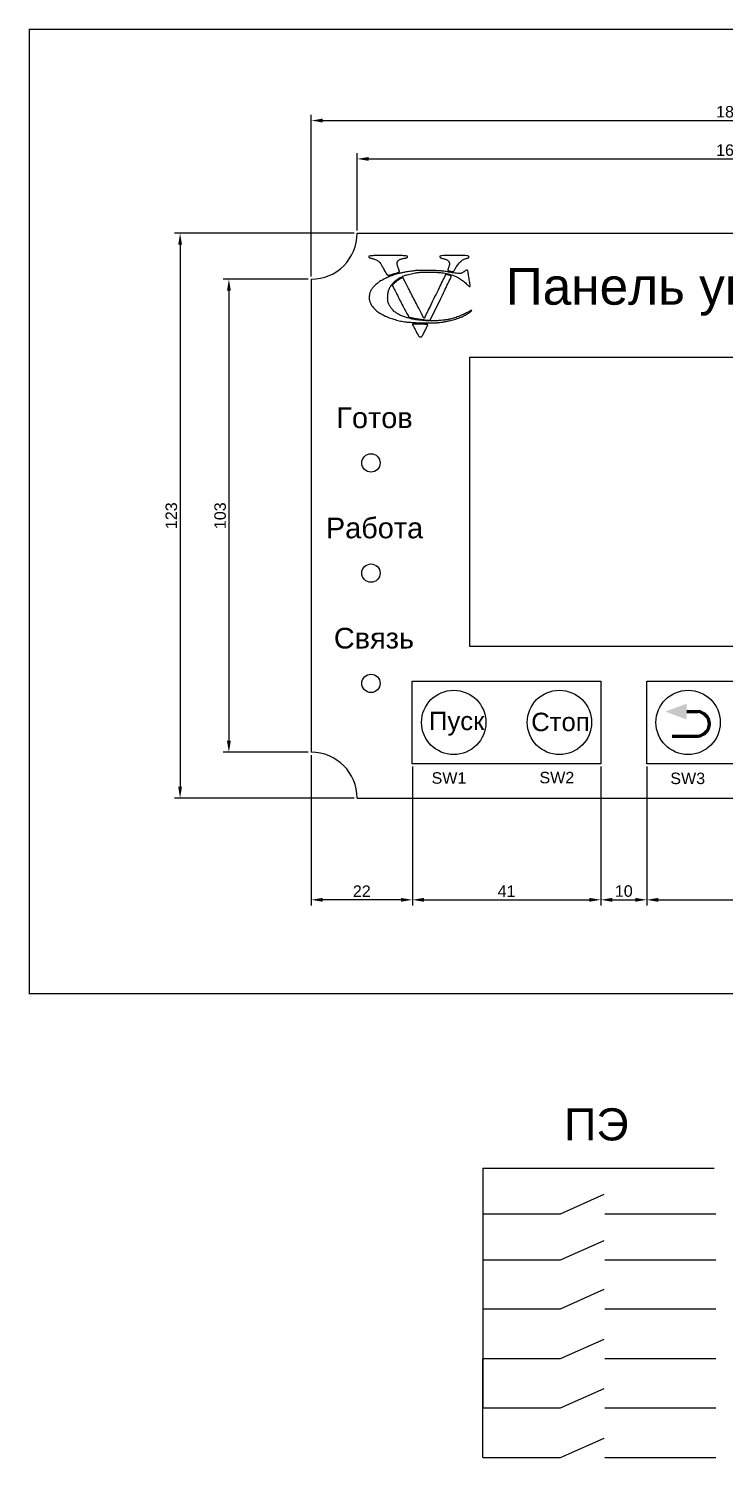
# Model space of a CAD drawing. Header units: millimetres. Extents: x 581 to 3447, y 885 to 2081.
# Drawn here: x 922.8 to 1074.4, y 884.9 to 1196 of the extents above; entities that cross this region are included whole.
import ezdxf

# ---------------------------------------------------------------- set-up
doc = ezdxf.new("R2010")
doc.units = ezdxf.units.MM
doc.layers.get('0').update_dxf_attribs({"lineweight": 30})
doc.layers.get('Defpoints').update_dxf_attribs({"lineweight": 15})
doc.layers.add('пленочная клавиатура', color=90, linetype='Continuous', lineweight=30)
doc.layers.add('размеры пленочная', color=112, linetype='Continuous', lineweight=15)
doc.styles.get("Standard").update_dxf_attribs({"font": 'arial.ttf'})
doc.dimstyles.new('ISO-25', dxfattribs={"dimtxt": 2.5, "dimasz": 2.5, "dimexe": 1.25, "dimexo": 0.625, "dimtad": 1, "dimtxsty": 'Standard', "dimcen": 2.5, "dimadec": 0, "dimazin": 0, "dimtfac": 1, "dimtmove": 0, "dimatfit": 3, "dimfxl": 1, "dimarcsym": 0})

# ---------------------------------------------------------------- blocks, each defined once
blk = doc.blocks.new('*D194')
at = {"layer": 'Defpoints', "color": 0, "transparency": 16777216}
for p in [(1156.3, 1167.67), (994.3, 1151.47), (1156.3, 1151.47)]:
    blk.add_point(p, dxfattribs=at)
at = {"layer": 'размеры пленочная', "color": 0, "lineweight": -2, "transparency": 16777216}
for p, q in [((994.3, 1152.09), (994.3, 1168.92)), ((996.8, 1167.67), (1153.8, 1167.67)), ((1156.3, 1152.09), (1156.3, 1168.92))]:
    blk.add_line(p, q, dxfattribs=at)
at = {"layer": 'размеры пленочная', "color": 0, "transparency": 16777216}
for points in [[(996.8, 1168.09), (996.8, 1167.25), (994.3, 1167.67)], [(1153.8, 1168.09), (1153.8, 1167.25), (1156.3, 1167.67)]]:
    blk.add_solid(points, dxfattribs=at)
at = {"layer": 'размеры пленочная', "color": 0, "transparency": 16777216, "insert": (1075.3, 1169.57), "char_height": 2.5, "attachment_point": 5}
blk.add_mtext('162', dxfattribs=at)
blk = doc.blocks.new('*D195')
at = {"layer": 'Defpoints', "color": 0, "transparency": 16777216}
for p in [(1166.3, 1176.02), (984.3, 1141.47), (1166.3, 1141.47)]:
    blk.add_point(p, dxfattribs=at)
at = {"layer": 'размеры пленочная', "color": 0, "lineweight": -2, "transparency": 16777216}
for p, q in [((984.3, 1142.09), (984.3, 1177.27)), ((1166.3, 1142.09), (1166.3, 1177.27)), ((986.8, 1176.02), (1163.8, 1176.02))]:
    blk.add_line(p, q, dxfattribs=at)
at = {"layer": 'размеры пленочная', "color": 0, "transparency": 16777216}
for points in [[(986.8, 1176.44), (986.8, 1175.6), (984.3, 1176.02)], [(1163.8, 1176.44), (1163.8, 1175.6), (1166.3, 1176.02)]]:
    blk.add_solid(points, dxfattribs=at)
at = {"layer": 'размеры пленочная', "color": 0, "transparency": 16777216, "insert": (1075.3, 1177.92), "char_height": 2.5, "attachment_point": 5}
blk.add_mtext('182', dxfattribs=at)
blk = doc.blocks.new('*D196')
at = {"layer": 'Defpoints', "color": 0, "transparency": 16777216}
for p in [(984.3, 1141.47), (966.39, 1038.47), (984.3, 1038.47)]:
    blk.add_point(p, dxfattribs=at)
at = {"layer": 'размеры пленочная', "color": 0, "lineweight": -2, "transparency": 16777216}
for p, q in [((983.67, 1141.47), (965.14, 1141.47)), ((966.39, 1138.97), (966.39, 1040.97)), ((983.67, 1038.47), (965.14, 1038.47))]:
    blk.add_line(p, q, dxfattribs=at)
at = {"layer": 'размеры пленочная', "color": 0, "transparency": 16777216}
for points in [[(965.97, 1138.97), (966.81, 1138.97), (966.39, 1141.47)], [(965.97, 1040.97), (966.81, 1040.97), (966.39, 1038.47)]]:
    blk.add_solid(points, dxfattribs=at)
at = {"layer": 'размеры пленочная', "color": 0, "transparency": 16777216, "insert": (964.49, 1089.97), "char_height": 2.5, "attachment_point": 5, "rotation": 90}
blk.add_mtext('103', dxfattribs=at)
blk = doc.blocks.new('*D197')
at = {"layer": 'Defpoints', "color": 0, "transparency": 16777216}
for p in [(994.3, 1151.47), (955.77, 1028.47), (994.3, 1028.47)]:
    blk.add_point(p, dxfattribs=at)
at = {"layer": 'размеры пленочная', "color": 0, "lineweight": -2, "transparency": 16777216}
for p, q in [((993.67, 1151.47), (954.52, 1151.47)), ((955.77, 1148.97), (955.77, 1030.97)), ((993.67, 1028.47), (954.52, 1028.47))]:
    blk.add_line(p, q, dxfattribs=at)
at = {"layer": 'размеры пленочная', "color": 0, "transparency": 16777216}
for points in [[(955.36, 1148.97), (956.19, 1148.97), (955.77, 1151.47)], [(955.36, 1030.97), (956.19, 1030.97), (955.77, 1028.47)]]:
    blk.add_solid(points, dxfattribs=at)
at = {"layer": 'размеры пленочная', "color": 0, "transparency": 16777216, "insert": (953.87, 1089.97), "char_height": 2.5, "attachment_point": 5, "rotation": 90}
blk.add_mtext('123', dxfattribs=at)
blk = doc.blocks.new('*D198')
at = {"layer": 'Defpoints', "color": 0, "transparency": 16777216}
for p in [(984.3, 1038.47), (1006.3, 1035.97), (984.3, 1006.33)]:
    blk.add_point(p, dxfattribs=at)
at = {"layer": 'размеры пленочная', "color": 0, "lineweight": -2, "transparency": 16777216}
for p, q in [((984.3, 1037.84), (984.3, 1005.08)), ((1006.3, 1035.34), (1006.3, 1005.08)), ((1003.8, 1006.33), (986.8, 1006.33))]:
    blk.add_line(p, q, dxfattribs=at)
at = {"layer": 'размеры пленочная', "color": 0, "transparency": 16777216}
for points in [[(986.8, 1006.75), (986.8, 1005.91), (984.3, 1006.33)], [(1003.8, 1006.75), (1003.8, 1005.91), (1006.3, 1006.33)]]:
    blk.add_solid(points, dxfattribs=at)
at = {"layer": 'размеры пленочная', "color": 0, "transparency": 16777216, "insert": (995.3, 1008.21), "char_height": 2.5, "attachment_point": 5}
blk.add_mtext('22', dxfattribs=at)
blk = doc.blocks.new('*D199')
at = {"layer": 'Defpoints', "color": 0, "transparency": 16777216}
for p in [(1006.3, 1035.97), (1047.3, 1035.97), (1047.3, 1006.33)]:
    blk.add_point(p, dxfattribs=at)
at = {"layer": 'размеры пленочная', "color": 0, "lineweight": -2, "transparency": 16777216}
for p, q in [((1006.3, 1035.34), (1006.3, 1005.08)), ((1047.3, 1035.34), (1047.3, 1005.08)), ((1008.8, 1006.33), (1044.8, 1006.33))]:
    blk.add_line(p, q, dxfattribs=at)
at = {"layer": 'размеры пленочная', "color": 0, "transparency": 16777216}
for points in [[(1008.8, 1006.75), (1008.8, 1005.91), (1006.3, 1006.33)], [(1044.8, 1006.75), (1044.8, 1005.91), (1047.3, 1006.33)]]:
    blk.add_solid(points, dxfattribs=at)
at = {"layer": 'размеры пленочная', "color": 0, "transparency": 16777216, "insert": (1026.8, 1008.21), "char_height": 2.5, "attachment_point": 5}
blk.add_mtext('41', dxfattribs=at)
blk = doc.blocks.new('*D200')
at = {"layer": 'Defpoints', "color": 0, "transparency": 16777216}
for p in [(1047.3, 1035.97), (1057.3, 1035.97), (1057.3, 1006.33)]:
    blk.add_point(p, dxfattribs=at)
at = {"layer": 'размеры пленочная', "color": 0, "lineweight": -2, "transparency": 16777216}
for p, q in [((1047.3, 1035.34), (1047.3, 1005.08)), ((1057.3, 1035.34), (1057.3, 1005.08)), ((1049.8, 1006.33), (1054.8, 1006.33))]:
    blk.add_line(p, q, dxfattribs=at)
at = {"layer": 'размеры пленочная', "color": 0, "transparency": 16777216}
for points in [[(1049.8, 1006.75), (1049.8, 1005.91), (1047.3, 1006.33)], [(1054.8, 1006.75), (1054.8, 1005.91), (1057.3, 1006.33)]]:
    blk.add_solid(points, dxfattribs=at)
at = {"layer": 'размеры пленочная', "color": 0, "transparency": 16777216, "insert": (1052.3, 1008.23), "char_height": 2.5, "attachment_point": 5}
blk.add_mtext('10', dxfattribs=at)
blk = doc.blocks.new('*D201')
at = {"layer": 'Defpoints', "color": 0, "transparency": 16777216}
for p in [(1057.3, 1035.97), (1144.3, 1035.97), (1144.3, 1006.33)]:
    blk.add_point(p, dxfattribs=at)
at = {"layer": 'размеры пленочная', "color": 0, "lineweight": -2, "transparency": 16777216}
for p, q in [((1057.3, 1035.34), (1057.3, 1005.08)), ((1144.3, 1035.34), (1144.3, 1005.08)), ((1059.8, 1006.33), (1141.8, 1006.33))]:
    blk.add_line(p, q, dxfattribs=at)
at = {"layer": 'размеры пленочная', "color": 0, "transparency": 16777216}
for points in [[(1059.8, 1006.75), (1059.8, 1005.91), (1057.3, 1006.33)], [(1141.8, 1006.75), (1141.8, 1005.91), (1144.3, 1006.33)]]:
    blk.add_solid(points, dxfattribs=at)
at = {"layer": 'размеры пленочная', "color": 0, "transparency": 16777216, "insert": (1100.8, 1008.23), "char_height": 2.5, "attachment_point": 5}
blk.add_mtext('87', dxfattribs=at)

msp = doc.modelspace()

# ---------------------------------------------------------------- linework, layer by layer
for p, q in [((1021.633, 947.917), (1021.633, 895.685)), ((1021.633, 947.917), (1071.94, 947.917)), ((1038.557, 937.983), (1048.007, 942.198)), ((1021.633, 937.983), (1038.557, 937.983)), ((1048.175, 937.983), (1072.301, 937.983)), ((1038.557, 927.946), (1048.007, 932.161)), ((1021.633, 927.946), (1038.557, 927.946)), ((1048.175, 927.946), (1072.301, 927.946)), ((1038.557, 917.299), (1048.007, 921.514)), ((1021.633, 917.299), (1038.557, 917.299)), ((1048.175, 917.299), (1072.301, 917.299)), ((1038.557, 906.462), (1048.007, 910.677)), ((1021.633, 906.462), (1038.557, 906.462)), ((1021.633, 895.685), (1021.633, 906.462)), ((1048.175, 906.462), (1072.301, 906.462)), ((1038.557, 895.685), (1048.007, 899.9)), ((1021.633, 895.685), (1038.557, 895.685)), ((1021.633, 884.908), (1021.633, 895.685)), ((1048.175, 895.685), (1072.301, 895.685)), ((1038.557, 884.908), (1048.007, 889.124)), ((1021.633, 884.908), (1038.557, 884.908)), ((1048.175, 884.908), (1072.301, 884.908))]:
    msp.add_line(p, q)
at = {"const_width": 0.3}
msp.add_lwpolyline([(1219.964, 985.899), (922.964, 985.899), (922.964, 1195.899), (1219.964, 1195.899)], close=True, dxfattribs=at)
at = {"layer": 'пленочная клавиатура'}
for p, q in [((994.296, 1151.468), (1156.296, 1151.468)), ((984.296, 1141.468), (984.296, 1038.468)), ((1006.296, 1035.968), (1006.296, 1053.968)), ((1006.296, 1053.968), (1047.296, 1053.968)), ((1015.296, 1053.968), (1024.296, 1053.968)), ((1024.296, 1053.968), (1029.296, 1053.968)), ((1047.296, 1053.968), (1047.296, 1035.968)), ((1057.296, 1053.968), (1144.296, 1053.968)), ((1057.296, 1035.968), (1057.296, 1053.968)), ((1047.296, 1035.968), (1006.296, 1035.968)), ((1144.296, 1035.968), (1057.296, 1035.968)), ((994.296, 1028.468), (1156.296, 1028.468))]:
    msp.add_line(p, q, dxfattribs=at)
at = {"layer": 'пленочная клавиатура', "lineweight": 200}
for p, q in [((1066.005, 1047.317), (1068.39, 1047.317)), ((1062.8, 1041.984), (1068.383, 1041.984))]:
    msp.add_line(p, q, dxfattribs=at)
at = {"layer": 'пленочная клавиатура'}
for points in [[(1001.043, 1146.613, 0.001013), (998.414, 1146.608, 0.013035), (997.432, 1146.578, 0.03177), (996.929, 1146.518, 0.361511), (996.811, 1146.375, 0.167947), (996.853, 1146.252, 0.106908), (996.971, 1146.154, 0.055453), (997.191, 1146.069, 0.013479), (997.571, 1145.98, -0.023598), (997.897, 1145.897, -0.017753), (998.246, 1145.776, -0.018048), (998.567, 1145.638, -0.038922), (998.8, 1145.505, -0.06176), (999.062, 1145.275, -0.029117), (999.341, 1144.922, -0.021422), (999.662, 1144.419, -0.00869), (1000.056, 1143.71, 0.005022), (1000.497, 1142.904, 0.03273), (1000.748, 1142.517, 0.076334), (1000.935, 1142.333, 0.221248), (1001.109, 1142.3, 0.008912), (1001.267, 1142.343, 0.001219), (1001.596, 1142.439, 0.001401), (1001.985, 1142.555, 0.001184), (1002.395, 1142.679, 0.0042), (1002.792, 1142.805, 0.006185), (1003.138, 1142.922, 0.003118), (1003.429, 1143.026, 0.109011), (1003.489, 1143.065, 0.255629), (1003.506, 1143.122, 0.014861), (1003.461, 1143.303, 0.019575), (1003.389, 1143.525, 0.012888), (1003.289, 1143.774, -0.019947), (1003.184, 1144.05, -0.016066), (1003.092, 1144.355, -0.01636), (1003.025, 1144.642, -0.039498), (1003, 1144.858, -0.042747), (1003.01, 1145.067, -0.050436), (1003.056, 1145.259, -0.053358), (1003.136, 1145.429, -0.059391), (1003.248, 1145.571, -0.079154), (1003.414, 1145.692, -0.030317), (1003.677, 1145.806, -0.026438), (1004.009, 1145.907, -0.018211), (1004.394, 1145.987, 0.010347), (1004.85, 1146.075, 0.051144), (1005.098, 1146.155, 0.109363), (1005.228, 1146.251, 0.181879), (1005.275, 1146.376, 0.361784), (1005.156, 1146.518, 0.031552), (1004.653, 1146.578, 0.013009), (1003.67, 1146.608, 0.001015)], [(1015.458, 1146.613, 0.001372), (1013.483, 1146.608, 0.017768), (1012.748, 1146.578, 0.0535), (1012.389, 1146.511, 0.331514), (1012.284, 1146.37, 0.160708), (1012.326, 1146.243, 0.108147), (1012.441, 1146.142, 0.056767), (1012.657, 1146.054, 0.013879), (1013.031, 1145.959, -0.025108), (1013.35, 1145.871, -0.025932), (1013.656, 1145.752, -0.027665), (1013.915, 1145.617, -0.062705), (1014.089, 1145.481, -0.043849), (1014.208, 1145.34, -0.037371), (1014.307, 1145.173, -0.039034), (1014.374, 1145.006, -0.081117), (1014.394, 1144.867, -0.039559), (1014.379, 1144.715, -0.013593), (1014.334, 1144.497, -0.013412), (1014.271, 1144.259, -0.015126), (1014.198, 1144.034, 0.004638), (1014.125, 1143.825, 0.006256), (1014.063, 1143.635, 0.00438), (1014.014, 1143.474, 0.065655), (1014.005, 1143.417, 0.28003), (1014.028, 1143.377, 0.028119), (1014.13, 1143.329, 0.028818), (1014.268, 1143.281, 0.018703), (1014.433, 1143.242, -0.002893), (1014.612, 1143.204, -0.002705), (1014.795, 1143.164, -0.002693), (1014.957, 1143.127, -0.00924), (1015.061, 1143.1, 0.229488), (1015.172, 1143.121, 0.059407), (1015.308, 1143.249, 0.039817), (1015.468, 1143.472, 0.015291), (1015.654, 1143.805, -0.023748), (1015.849, 1144.139, -0.014131), (1016.11, 1144.519, -0.014129), (1016.393, 1144.884, -0.023624), (1016.653, 1145.172, -0.021589), (1016.982, 1145.476, -0.040723), (1017.276, 1145.686, -0.044422), (1017.581, 1145.834, -0.031671), (1017.945, 1145.946, 0.015743), (1018.287, 1146.04, 0.061636), (1018.487, 1146.129, 0.112695), (1018.593, 1146.232, 0.145327), (1018.632, 1146.362, 0.323682), (1018.526, 1146.508, 0.059978), (1018.181, 1146.578, 0.018435), (1017.461, 1146.608, 0.00132)], [(1010.102, 1143.373, 0.002338), (1009.106, 1143.385, 0.00302), (1008.191, 1143.386, 0.002292), (1007.425, 1143.379, 0.026654), (1007.126, 1143.358, 0.004505), (1006.864, 1143.324, 0.000876), (1006.393, 1143.257, 0.000931), (1005.843, 1143.178, 0.000861), (1005.279, 1143.094, 0.009051), (1004.666, 1142.99, 0.006055), (1003.97, 1142.85, 0.006098), (1003.297, 1142.698, 0.011929), (1002.767, 1142.558, 0.012504), (1002.258, 1142.397, 0.007383), (1001.659, 1142.181, 0.007384), (1001.067, 1141.947, 0.012551), (1000.581, 1141.731, 0.012705), (1000.125, 1141.502, 0.00931), (999.631, 1141.225, 0.009419), (999.173, 1140.945, 0.02053), (998.835, 1140.71, 0.015661), (998.542, 1140.473, 0.011081), (998.227, 1140.188, 0.011199), (997.938, 1139.903, 0.023113), (997.727, 1139.665, 0.01681), (997.552, 1139.431, 0.012359), (997.373, 1139.161, 0.012518), (997.216, 1138.896, 0.027034), (997.111, 1138.684, 0.042376), (997.036, 1138.457, 0.018136), (996.974, 1138.142, 0.017792), (996.931, 1137.801, 0.022372), (996.917, 1137.482, 0.025249), (996.936, 1137.1, 0.033402), (996.994, 1136.757, 0.033399), (997.097, 1136.424, 0.025241), (997.253, 1136.074, 0.033167), (997.429, 1135.777, 0.017249), (997.686, 1135.43, 0.017076), (997.974, 1135.09, 0.024894), (998.253, 1134.813, 0.024367), (998.58, 1134.547, 0.011675), (999.024, 1134.235, 0.011544), (999.504, 1133.931, 0.016152), (999.947, 1133.684, 0.013343), (1000.419, 1133.455, 0.008047), (1000.99, 1133.209, 0.008057), (1001.565, 1132.981, 0.013966), (1002.051, 1132.814, 0.009983), (1002.547, 1132.669, 0.005616), (1003.155, 1132.513, 0.005602), (1003.772, 1132.368, 0.009119), (1004.3, 1132.261, 0.020017), (1004.948, 1132.168, 0.006864), (1005.892, 1132.084, 0.00646), (1006.994, 1132.015, 0.005451), (1008.161, 1131.971, 0.005075), (1009.416, 1131.949, 0.007342), (1010.525, 1131.958, 0.008376), (1011.48, 1131.995, 0.01513), (1012.26, 1132.062, 0.009855), (1012.891, 1132.149, 0.006265), (1013.622, 1132.273, 0.006292), (1014.337, 1132.413, 0.011594), (1014.914, 1132.548, 0.012192), (1015.459, 1132.703, 0.008243), (1016.073, 1132.905, 0.008307), (1016.661, 1133.12, 0.016363), (1017.119, 1133.313, 0.01022), (1017.534, 1133.515, 0.007565), (1017.985, 1133.755, 0.007652), (1018.404, 1133.995, 0.017023), (1018.714, 1134.193, 0.015063), (1018.946, 1134.363, 0.029877), (1019.117, 1134.514, 0.041454), (1019.215, 1134.629, 0.505378), (1019.2, 1134.676, 0.168961), (1019.11, 1134.675, 0.016854), (1018.908, 1134.593, 0.019701), (1018.667, 1134.476, 0.014407), (1018.409, 1134.327, -0.014982), (1018.094, 1134.146, -0.006718), (1017.669, 1133.926, -0.006643), (1017.213, 1133.705, -0.008976), (1016.795, 1133.518, -0.011681), (1016.353, 1133.342, -0.007035), (1015.821, 1133.153, -0.007044), (1015.286, 1132.979, -0.012225), (1014.837, 1132.853, -0.019127), (1014.342, 1132.746, -0.007306), (1013.645, 1132.634, -0.007222), (1012.883, 1132.534, -0.008797), (1012.168, 1132.464, -0.009618), (1011.328, 1132.412, -0.010248), (1010.505, 1132.395, -0.010355), (1009.69, 1132.411, -0.010308), (1008.875, 1132.46, -0.006603), (1008.183, 1132.526, -0.005265), (1007.439, 1132.615, -0.005324), (1006.751, 1132.711, -0.013351), (1006.252, 1132.8, -0.011198), (1005.802, 1132.904, -0.007081), (1005.282, 1133.044, -0.00711), (1004.775, 1133.196, -0.012999), (1004.367, 1133.336, -0.0183), (1003.978, 1133.498, -0.011348), (1003.533, 1133.714, -0.011381), (1003.104, 1133.948, -0.020091), (1002.762, 1134.163, -0.025919), (1002.452, 1134.4, -0.017352), (1002.123, 1134.701, -0.017496), (1001.823, 1135.016, -0.032634), (1001.607, 1135.294, -0.020377), (1001.432, 1135.576, -0.014977), (1001.261, 1135.902, -0.015185), (1001.117, 1136.22, -0.032306), (1001.03, 1136.475, -0.035904), (1000.977, 1136.747, -0.01489), (1000.943, 1137.12, -0.014643), (1000.93, 1137.523, -0.018311), (1000.943, 1137.897, -0.022743), (1000.99, 1138.306, -0.019975), (1001.076, 1138.727, -0.020354), (1001.193, 1139.13, -0.027153), (1001.334, 1139.484, -0.028472), (1001.501, 1139.799, -0.016736), (1001.735, 1140.157, -0.01671), (1001.993, 1140.5, -0.02725), (1002.236, 1140.77, -0.017263), (1002.499, 1141.014, -0.011605), (1002.814, 1141.274, -0.011697), (1003.132, 1141.512, -0.022595), (1003.398, 1141.685, -0.017094), (1003.682, 1141.838, -0.008327), (1004.052, 1142.015, -0.008249), (1004.445, 1142.187, -0.011807), (1004.799, 1142.325, -0.020159), (1005.204, 1142.454, -0.007933), (1005.772, 1142.6, -0.007837), (1006.392, 1142.738, -0.009702), (1006.973, 1142.847, -0.014435), (1007.766, 1142.956, -0.016118), (1008.535, 1143.015, -0.012858), (1009.438, 1143.031, -0.005158), (1010.673, 1143.008, -0.005113), (1011.874, 1142.961, -0.013177), (1012.74, 1142.896, -0.017577), (1013.432, 1142.801, -0.021642), (1014.069, 1142.661, -0.015408), (1014.545, 1142.52, -0.009163), (1015.103, 1142.323, -0.009166), (1015.652, 1142.107, -0.015613), (1016.102, 1141.904, -0.021311), (1016.573, 1141.647, -0.020987), (1017.024, 1141.35, -0.020951), (1017.448, 1141.015, -0.021057), (1017.843, 1140.647, 0.008724), (1018.147, 1140.349, 0.012662), (1018.426, 1140.097, 0.008261), (1018.666, 1139.899, 0.170262), (1018.753, 1139.869, 0.067516), (1018.808, 1139.876, 0.085886), (1018.854, 1139.898, 0.102346), (1018.884, 1139.93, 0.14468), (1018.894, 1139.968, 0.032079), (1018.887, 1140.042, 0.000418), (1018.816, 1140.504, 0.001207), (1018.732, 1141.039, 0.000792), (1018.632, 1141.654, -0.000792), (1018.532, 1142.269, -0.001207), (1018.448, 1142.804, -0.000418), (1018.376, 1143.266, -0.032079), (1018.37, 1143.34, 0.198909), (1018.353, 1143.378, 0.082304), (1018.306, 1143.41, 0.063599), (1018.237, 1143.432, 0.044687), (1018.155, 1143.439, 0.09792), (1018.048, 1143.418, 0.026792), (1017.892, 1143.344, 0.02601), (1017.72, 1143.239, 0.024483), (1017.556, 1143.114, -0.035181), (1017.377, 1142.984, -0.024261), (1017.158, 1142.861, -0.024541), (1016.935, 1142.763, -0.045058), (1016.744, 1142.71, -0.06669), (1016.475, 1142.696, -0.009003), (1015.911, 1142.753, -0.009942), (1015.226, 1142.849, -0.007186), (1014.466, 1142.981, 0.009544), (1013.405, 1143.162, 0.014891), (1012.486, 1143.272, 0.012969), (1011.474, 1143.336, 0.005341)], [(1013.573, 1142.514, 0.285507), (1013.545, 1142.496, 0.000073), (1012.864, 1141.115, 0.001275), (1012.111, 1139.578, 0.000769), (1011.226, 1137.753, -0.001198), (1010.339, 1135.927, -0.001981), (1009.58, 1134.391, -0.000173), (1008.896, 1133.02, -0.294587), (1008.853, 1132.994, -0.266907), (1008.81, 1133.022, -0.0003), (1008.282, 1134.015, -0.002547), (1007.694, 1135.136, -0.001549), (1007.011, 1136.466, 0.000695), (1006.295, 1137.865, 0.000798), (1005.608, 1139.198, 0.000717), (1005.022, 1140.327, 0.004595), (1004.719, 1140.896), (1004.195, 1141.857), (1003.659, 1141.557, 0.019591), (1003.413, 1141.406, 0.009665), (1003.111, 1141.196, 0.009576), (1002.806, 1140.966, 0.013791), (1002.546, 1140.75, 0.010178), (1002.325, 1140.548, 0.014669), (1002.138, 1140.359, 0.010326), (1001.993, 1140.197, 0.179227), (1001.968, 1140.131, 0.116378), (1001.988, 1140.047, 0.000366), (1002.478, 1139.069, 0.002046), (1003.039, 1137.963, 0.001276), (1003.704, 1136.671, 0.002105), (1004.38, 1135.381, 0.003314), (1004.972, 1134.279, 0.000871), (1005.496, 1133.324, 0.126279), (1005.582, 1133.232, 0.080751), (1005.685, 1133.188, 0.004798), (1006.015, 1133.11, 0.007121), (1006.412, 1133.025, 0.005187), (1006.855, 1132.943, 0.007101), (1007.367, 1132.86, 0.004329), (1007.974, 1132.776, 0.004338), (1008.577, 1132.703, 0.007665), (1009.076, 1132.656), (1010.165, 1132.568), (1012.407, 1137.146, 0.000698), (1013.271, 1138.918, 0.00108), (1014.012, 1140.451, 0.000315), (1014.653, 1141.786, 0.034901), (1014.726, 1141.97, 0.121411), (1014.735, 1142.101, 0.186808), (1014.676, 1142.197, 0.087639), (1014.525, 1142.276, 0.014949), (1014.213, 1142.365, 0.001799), (1013.983, 1142.422, 0.002683), (1013.781, 1142.47, 0.001147), (1013.608, 1142.51, 0.056099)], [(1007.953, 1131.689, 0.003829), (1007.331, 1131.702, 0.006366), (1006.807, 1131.702, 0.001624), (1006.356, 1131.695, 0.390927), (1006.329, 1131.669, 0.129007), (1006.338, 1131.62, 0.000842), (1006.531, 1131.225, 0.003287), (1006.756, 1130.773, 0.002084), (1007.023, 1130.25, 0.005662), (1007.426, 1129.489, 0.038208), (1007.658, 1129.132, 0.087041), (1007.848, 1128.956, 0.142339), (1008.057, 1128.894, 0.140074), (1008.264, 1128.952, 0.094815), (1008.447, 1129.118, 0.040535), (1008.663, 1129.462, 0.005719), (1009.042, 1130.211, 0.004956), (1009.286, 1130.72, 0.008046), (1009.483, 1131.158, 0.002697), (1009.642, 1131.536, 0.309964), (1009.632, 1131.586, 0.175723), (1009.578, 1131.609, 0.001467), (1009.114, 1131.639, 0.00497), (1008.578, 1131.667, 0.003153)]]:
    msp.add_lwpolyline(points, format="xyb", close=True, dxfattribs=at)
msp.add_lwpolyline([(1018.796, 1124.468), (1131.796, 1124.468), (1131.796, 1061.468), (1018.796, 1061.468)], close=True, dxfattribs=at)
for centre, radius in [((997.296, 1101.468), 2), ((997.296, 1077.468), 2), ((997.296, 1053.468), 2), ((1015.296, 1044.968), 7), ((1038.296, 1044.968), 7), ((1066.296, 1044.968), 7)]:
    msp.add_circle(centre, radius, dxfattribs=at)
at = {"layer": 'пленочная клавиатура', "lineweight": 200}
msp.add_arc((1068.245, 1044.651), 2.67, 272.96157, 86.8983, dxfattribs=at)
at = {"layer": 'пленочная клавиатура'}
for centre, major_axis in [((984.296, 1151.468), (0, -10)), ((984.296, 1028.468), (10, 0))]:
    msp.add_ellipse(centre, major_axis=major_axis, ratio=1, start_param=0, end_param=1.5707963, dxfattribs=at)
msp.add_solid([(1066.005, 1045.568), (1061.31, 1047.32), (1066.005, 1049.066)], dxfattribs=at)

# ---------------------------------------------------------------- texts
at = {"insert": (1039.301, 960.935), "char_height": 7, "attachment_point": 1}
msp.add_mtext_dynamic_manual_height_columns('ПЭ', width=100.20166, gutter_width=12.5, heights=[0], dxfattribs=at)
at = {"layer": 'Defpoints', "char_height": 2.5, "attachment_point": 1}
for s, insert in [('SW1', (1010.488, 1034.114)), ('SW2', (1033.957, 1034.2)), ('SW3', (1062.423, 1034.03))]:
    msp.add_mtext_dynamic_manual_height_columns(s, width=100.20166, gutter_width=12.5, heights=[0], dxfattribs=dict(at, insert=insert))
at = {"layer": 'пленочная клавиатура', "attachment_point": 1}
for s, width, insert, char_height in [('\\pi1.1266;Панель управления', 103.92311, (1025.496, 1143.925), 8), ('\\pi5.8993;Готов', 27.67451, (983.857, 1113.556), 4.5), ('\\pi3.6324;Работа', 27.67451, (983.857, 1089.556), 4.5), ('\\pi5.3698;Связь', 27.67451, (983.857, 1065.556), 4.5), ('\\pi8.0092;Пуск', 27.67451, (1001.907, 1047.278), 4), ('\\pi7.7963;Стоп', 27.67451, (1024.357, 1047.071), 4)]:
    msp.add_mtext_dynamic_manual_height_columns(s, width=width, gutter_width=12.5, heights=[0], dxfattribs=dict(at, insert=insert, char_height=char_height))

# ---------------------------------------------------------------- dimensions: what is measured, and where the dimension line sits
at = {"layer": 'размеры пленочная'}
for base, p1, p2, picture, middle in [((1166.296, 1176.019), (984.296, 1141.468), (1166.296, 1141.468), '*D195', (1075.296, 1177.92)), ((1156.296, 1167.671), (994.296, 1151.468), (1156.296, 1151.468), '*D194', (1075.296, 1169.572)), ((984.296, 1006.33), (1006.296, 1035.968), (984.296, 1038.468), '*D198', (995.296, 1008.21)), ((1047.296, 1006.33), (1006.296, 1035.968), (1047.296, 1035.968), '*D199', (1026.796, 1008.21)), ((1057.296, 1006.33), (1047.296, 1035.968), (1057.296, 1035.968), '*D200', (1052.296, 1008.231)), ((1144.296, 1006.33), (1057.296, 1035.968), (1144.296, 1035.968), '*D201', (1100.796, 1008.231))]:
    dim = msp.add_linear_dim(base=base, p1=p1, p2=p2, dimstyle='ISO-25', dxfattribs=at)
    dim.commit()
    dim.dimension.update_dxf_attribs({"geometry": picture, "text_midpoint": middle})
for base, p1, p2, picture, middle in [((955.772, 1028.468), (994.296, 1151.468), (994.296, 1028.468), '*D197', (953.87, 1089.968)), ((966.391, 1038.468), (984.296, 1141.468), (984.296, 1038.468), '*D196', (964.489, 1089.968))]:
    dim = msp.add_linear_dim(base=base, p1=p1, p2=p2, angle=90, dimstyle='ISO-25', dxfattribs=at)
    dim.commit()
    dim.dimension.update_dxf_attribs({"geometry": picture, "text_midpoint": middle})

doc.saveas('drawing.dxf')
